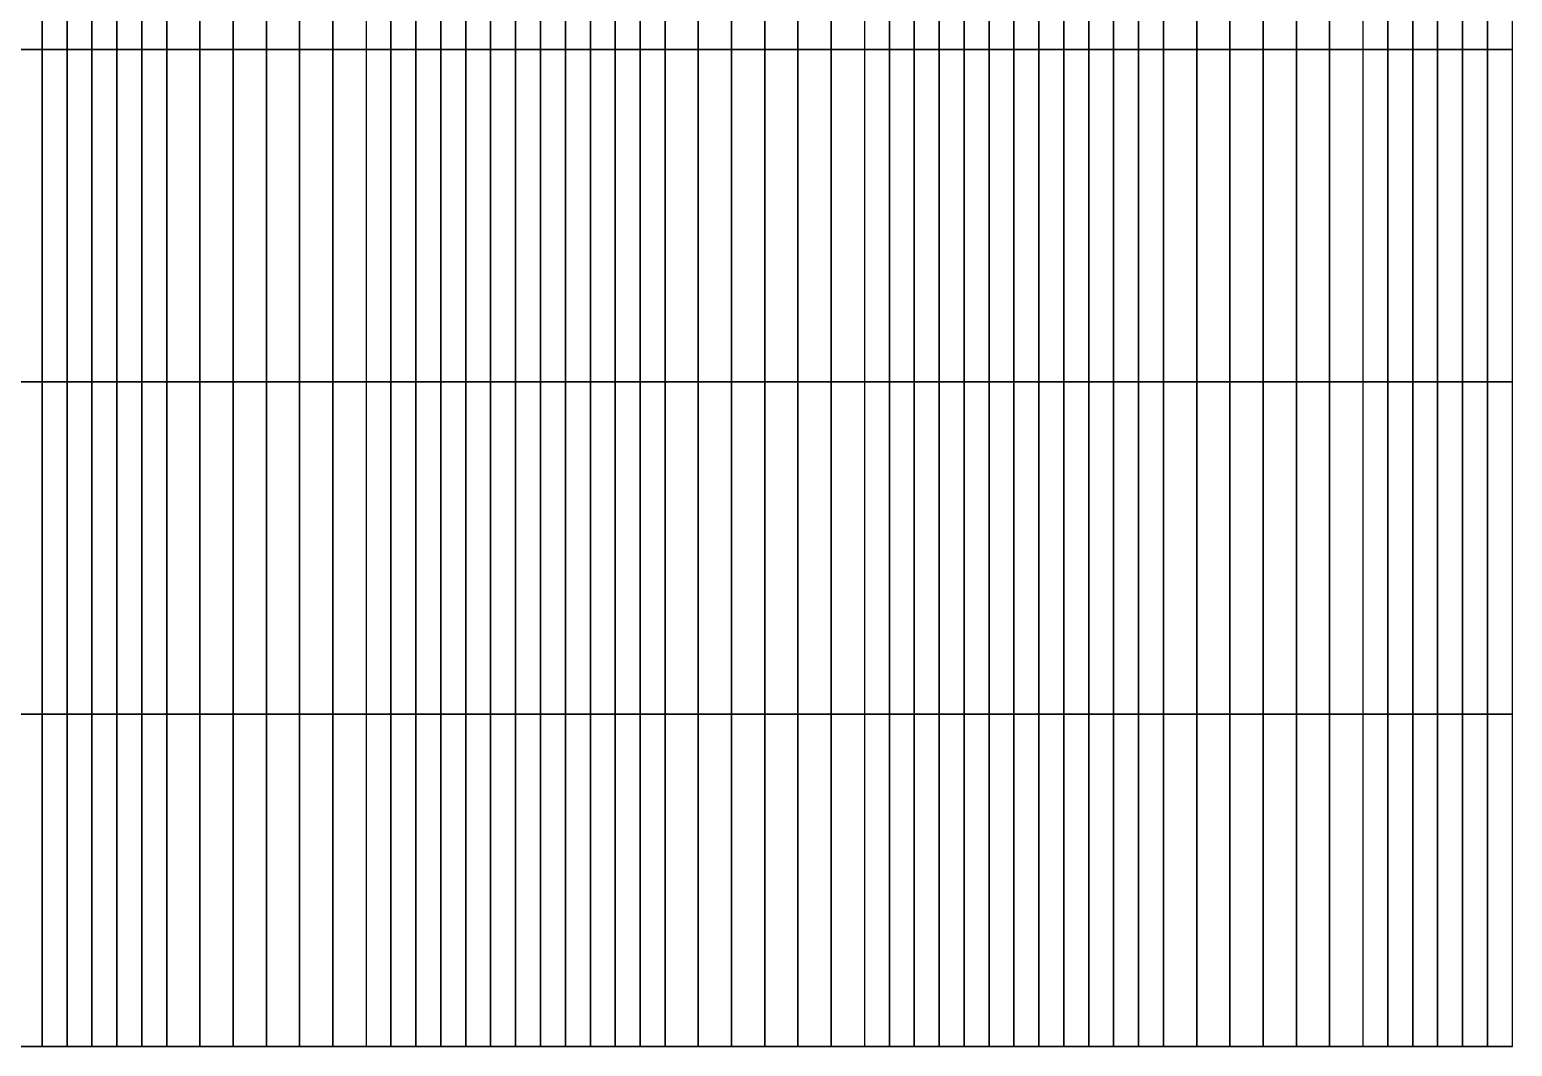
# Model space of a CAD drawing. Header units: inches. Extents: x 25.3 to 50.3, y 51 to 71.
# Drawn here: x 35.47 to 50.34, y 50.98 to 61.18 of the extents above; entities that cross this region are included whole.
import ezdxf

# ---------------------------------------------------------------- set-up
doc = ezdxf.new("R2010")
doc.units = ezdxf.units.IN
doc.header["$MEASUREMENT"] = 0
for name, color, linetype in [('Beam', 2, 'Continuous'), ('Col', 3, 'Continuous'), ('Dia', 5, 'Continuous'), ('plate', 1, 'Continuous')]:
    doc.layers.add(name, color=color, linetype=linetype)

msp = doc.modelspace()

# ---------------------------------------------------------------- linework, layer by layer
at = {"layer": 'Beam', "extrusion": (1e-16, 1, 4e-16)}
for p, q in [((40.34, 70.98, 12), (40.34, 50.98, 12)), ((45.34, 70.98, 12), (45.34, 50.98, 12))]:
    msp.add_line(p, q, dxfattribs=at)
at = {"layer": 'Beam', "extrusion": (1, -6e-16, 4e-16)}
msp.add_line((50.34, 50.98, 12), (50.34, 70.98, 12), dxfattribs=at)
at = {"layer": 'Col', "extrusion": (4e-16, 1, 7e-16)}
msp.add_line((50.34, 50.98, 6), (50.34, 50.98, 12), dxfattribs=at)
at = {"layer": 'Dia'}
for points in [[(35.34, 50.98, 12), (36.173, 50.98, 12), (36.366, 50.98, 12.169), (35.59, 50.98, 12.169)], [(35.59, 50.98, 12.169), (36.366, 50.98, 12.169), (36.527, 50.98, 12.337), (35.84, 50.98, 12.337)], [(35.84, 50.98, 12.337), (36.527, 50.98, 12.337), (36.673, 50.98, 12.506), (36.09, 50.98, 12.506)], [(36.09, 50.98, 12.506), (36.673, 50.98, 12.506), (36.819, 50.98, 12.675), (36.34, 50.98, 12.675)], [(36.173, 50.98, 12), (37.007, 50.98, 12), (37.111, 50.98, 12.169), (36.366, 50.98, 12.169)], [(36.34, 50.98, 12.675), (36.819, 50.98, 12.675), (36.981, 50.98, 12.843), (36.59, 50.98, 12.843)], [(36.366, 50.98, 12.169), (37.111, 50.98, 12.169), (37.19, 50.98, 12.337), (36.527, 50.98, 12.337)], [(36.527, 50.98, 12.337), (37.19, 50.98, 12.337), (37.257, 50.98, 12.506), (36.673, 50.98, 12.506)], [(36.59, 50.98, 12.843), (36.981, 50.98, 12.843), (37.173, 50.98, 13.012), (36.84, 50.98, 13.012)], [(36.673, 50.98, 12.506), (37.257, 50.98, 12.506), (37.324, 50.98, 12.675), (36.819, 50.98, 12.675)], [(36.819, 50.98, 12.675), (37.324, 50.98, 12.675), (37.403, 50.98, 12.843), (36.981, 50.98, 12.843)], [(36.981, 50.98, 12.843), (37.403, 50.98, 12.843), (37.507, 50.98, 13.012), (37.173, 50.98, 13.012)], [(37.007, 50.98, 12), (37.84, 50.98, 12), (37.84, 50.98, 12.169), (37.111, 50.98, 12.169)], [(37.111, 50.98, 12.169), (37.84, 50.98, 12.169), (37.84, 50.98, 12.337), (37.19, 50.98, 12.337)], [(37.19, 50.98, 12.337), (37.84, 50.98, 12.337), (37.84, 50.98, 12.506), (37.257, 50.98, 12.506)], [(37.257, 50.98, 12.506), (37.84, 50.98, 12.506), (37.84, 50.98, 12.675), (37.324, 50.98, 12.675)], [(37.324, 50.98, 12.675), (37.84, 50.98, 12.675), (37.84, 50.98, 12.843), (37.403, 50.98, 12.843)], [(37.403, 50.98, 12.843), (37.84, 50.98, 12.843), (37.84, 50.98, 13.012), (37.507, 50.98, 13.012)], [(37.84, 50.98, 12), (38.673, 50.98, 12), (38.569, 50.98, 12.169), (37.84, 50.98, 12.169)], [(37.84, 50.98, 12.169), (38.569, 50.98, 12.169), (38.49, 50.98, 12.337), (37.84, 50.98, 12.337)], [(37.84, 50.98, 12.337), (38.49, 50.98, 12.337), (38.423, 50.98, 12.506), (37.84, 50.98, 12.506)], [(37.84, 50.98, 12.506), (38.423, 50.98, 12.506), (38.356, 50.98, 12.675), (37.84, 50.98, 12.675)], [(37.84, 50.98, 12.675), (38.356, 50.98, 12.675), (38.277, 50.98, 12.843), (37.84, 50.98, 12.843)], [(37.84, 50.98, 12.843), (38.277, 50.98, 12.843), (38.173, 50.98, 13.012), (37.84, 50.98, 13.012)], [(38.277, 50.98, 12.843), (38.699, 50.98, 12.843), (38.507, 50.98, 13.012), (38.173, 50.98, 13.012)], [(38.356, 50.98, 12.675), (38.861, 50.98, 12.675), (38.699, 50.98, 12.843), (38.277, 50.98, 12.843)], [(38.423, 50.98, 12.506), (39.007, 50.98, 12.506), (38.861, 50.98, 12.675), (38.356, 50.98, 12.675)], [(38.49, 50.98, 12.337), (39.153, 50.98, 12.337), (39.007, 50.98, 12.506), (38.423, 50.98, 12.506)], [(38.569, 50.98, 12.169), (39.314, 50.98, 12.169), (39.153, 50.98, 12.337), (38.49, 50.98, 12.337)], [(38.699, 50.98, 12.843), (39.09, 50.98, 12.843), (38.84, 50.98, 13.012), (38.507, 50.98, 13.012)], [(38.673, 50.98, 12), (39.507, 50.98, 12), (39.314, 50.98, 12.169), (38.569, 50.98, 12.169)], [(38.861, 50.98, 12.675), (39.34, 50.98, 12.675), (39.09, 50.98, 12.843), (38.699, 50.98, 12.843)], [(39.007, 50.98, 12.506), (39.59, 50.98, 12.506), (39.34, 50.98, 12.675), (38.861, 50.98, 12.675)], [(39.153, 50.98, 12.337), (39.84, 50.98, 12.337), (39.59, 50.98, 12.506), (39.007, 50.98, 12.506)], [(39.314, 50.98, 12.169), (40.09, 50.98, 12.169), (39.84, 50.98, 12.337), (39.153, 50.98, 12.337)], [(39.507, 50.98, 12), (40.34, 50.98, 12), (40.09, 50.98, 12.169), (39.314, 50.98, 12.169)], [(40.34, 50.98, 12), (41.173, 50.98, 12), (41.366, 50.98, 12.169), (40.59, 50.98, 12.169)], [(40.59, 50.98, 12.169), (41.366, 50.98, 12.169), (41.527, 50.98, 12.337), (40.84, 50.98, 12.337)], [(40.84, 50.98, 12.337), (41.527, 50.98, 12.337), (41.673, 50.98, 12.506), (41.09, 50.98, 12.506)], [(41.09, 50.98, 12.506), (41.673, 50.98, 12.506), (41.819, 50.98, 12.675), (41.34, 50.98, 12.675)], [(41.173, 50.98, 12), (42.007, 50.98, 12), (42.111, 50.98, 12.169), (41.366, 50.98, 12.169)], [(41.34, 50.98, 12.675), (41.819, 50.98, 12.675), (41.981, 50.98, 12.843), (41.59, 50.98, 12.843)], [(41.366, 50.98, 12.169), (42.111, 50.98, 12.169), (42.19, 50.98, 12.337), (41.527, 50.98, 12.337)], [(41.527, 50.98, 12.337), (42.19, 50.98, 12.337), (42.257, 50.98, 12.506), (41.673, 50.98, 12.506)], [(41.59, 50.98, 12.843), (41.981, 50.98, 12.843), (42.173, 50.98, 13.012), (41.84, 50.98, 13.012)], [(41.673, 50.98, 12.506), (42.257, 50.98, 12.506), (42.324, 50.98, 12.675), (41.819, 50.98, 12.675)], [(41.819, 50.98, 12.675), (42.324, 50.98, 12.675), (42.403, 50.98, 12.843), (41.981, 50.98, 12.843)], [(41.981, 50.98, 12.843), (42.403, 50.98, 12.843), (42.507, 50.98, 13.012), (42.173, 50.98, 13.012)], [(42.007, 50.98, 12), (42.84, 50.98, 12), (42.84, 50.98, 12.169), (42.111, 50.98, 12.169)], [(42.111, 50.98, 12.169), (42.84, 50.98, 12.169), (42.84, 50.98, 12.337), (42.19, 50.98, 12.337)], [(42.19, 50.98, 12.337), (42.84, 50.98, 12.337), (42.84, 50.98, 12.506), (42.257, 50.98, 12.506)], [(42.257, 50.98, 12.506), (42.84, 50.98, 12.506), (42.84, 50.98, 12.675), (42.324, 50.98, 12.675)], [(42.324, 50.98, 12.675), (42.84, 50.98, 12.675), (42.84, 50.98, 12.843), (42.403, 50.98, 12.843)], [(42.403, 50.98, 12.843), (42.84, 50.98, 12.843), (42.84, 50.98, 13.012), (42.507, 50.98, 13.012)], [(42.84, 50.98, 12), (43.673, 50.98, 12), (43.569, 50.98, 12.169), (42.84, 50.98, 12.169)], [(42.84, 50.98, 12.169), (43.569, 50.98, 12.169), (43.49, 50.98, 12.337), (42.84, 50.98, 12.337)], [(42.84, 50.98, 12.337), (43.49, 50.98, 12.337), (43.423, 50.98, 12.506), (42.84, 50.98, 12.506)], [(42.84, 50.98, 12.506), (43.423, 50.98, 12.506), (43.356, 50.98, 12.675), (42.84, 50.98, 12.675)], [(42.84, 50.98, 12.675), (43.356, 50.98, 12.675), (43.277, 50.98, 12.843), (42.84, 50.98, 12.843)], [(42.84, 50.98, 12.843), (43.277, 50.98, 12.843), (43.173, 50.98, 13.012), (42.84, 50.98, 13.012)], [(43.277, 50.98, 12.843), (43.699, 50.98, 12.843), (43.507, 50.98, 13.012), (43.173, 50.98, 13.012)], [(43.356, 50.98, 12.675), (43.861, 50.98, 12.675), (43.699, 50.98, 12.843), (43.277, 50.98, 12.843)], [(43.423, 50.98, 12.506), (44.007, 50.98, 12.506), (43.861, 50.98, 12.675), (43.356, 50.98, 12.675)], [(43.49, 50.98, 12.337), (44.153, 50.98, 12.337), (44.007, 50.98, 12.506), (43.423, 50.98, 12.506)], [(43.569, 50.98, 12.169), (44.314, 50.98, 12.169), (44.153, 50.98, 12.337), (43.49, 50.98, 12.337)], [(43.699, 50.98, 12.843), (44.09, 50.98, 12.843), (43.84, 50.98, 13.012), (43.507, 50.98, 13.012)], [(43.673, 50.98, 12), (44.507, 50.98, 12), (44.314, 50.98, 12.169), (43.569, 50.98, 12.169)], [(43.861, 50.98, 12.675), (44.34, 50.98, 12.675), (44.09, 50.98, 12.843), (43.699, 50.98, 12.843)], [(44.007, 50.98, 12.506), (44.59, 50.98, 12.506), (44.34, 50.98, 12.675), (43.861, 50.98, 12.675)], [(44.153, 50.98, 12.337), (44.84, 50.98, 12.337), (44.59, 50.98, 12.506), (44.007, 50.98, 12.506)], [(44.314, 50.98, 12.169), (45.09, 50.98, 12.169), (44.84, 50.98, 12.337), (44.153, 50.98, 12.337)], [(44.507, 50.98, 12), (45.34, 50.98, 12), (45.09, 50.98, 12.169), (44.314, 50.98, 12.169)], [(45.34, 50.98, 12), (46.173, 50.98, 12), (46.366, 50.98, 12.169), (45.59, 50.98, 12.169)], [(45.59, 50.98, 12.169), (46.366, 50.98, 12.169), (46.527, 50.98, 12.337), (45.84, 50.98, 12.337)], [(45.84, 50.98, 12.337), (46.527, 50.98, 12.337), (46.673, 50.98, 12.506), (46.09, 50.98, 12.506)], [(46.09, 50.98, 12.506), (46.673, 50.98, 12.506), (46.819, 50.98, 12.675), (46.34, 50.98, 12.675)], [(46.173, 50.98, 12), (47.007, 50.98, 12), (47.111, 50.98, 12.169), (46.366, 50.98, 12.169)], [(46.34, 50.98, 12.675), (46.819, 50.98, 12.675), (46.981, 50.98, 12.843), (46.59, 50.98, 12.843)], [(46.366, 50.98, 12.169), (47.111, 50.98, 12.169), (47.19, 50.98, 12.337), (46.527, 50.98, 12.337)], [(46.527, 50.98, 12.337), (47.19, 50.98, 12.337), (47.257, 50.98, 12.506), (46.673, 50.98, 12.506)], [(46.59, 50.98, 12.843), (46.981, 50.98, 12.843), (47.173, 50.98, 13.012), (46.84, 50.98, 13.012)], [(46.673, 50.98, 12.506), (47.257, 50.98, 12.506), (47.324, 50.98, 12.675), (46.819, 50.98, 12.675)], [(46.819, 50.98, 12.675), (47.324, 50.98, 12.675), (47.403, 50.98, 12.843), (46.981, 50.98, 12.843)], [(46.981, 50.98, 12.843), (47.403, 50.98, 12.843), (47.507, 50.98, 13.012), (47.173, 50.98, 13.012)], [(47.007, 50.98, 12), (47.84, 50.98, 12), (47.84, 50.98, 12.169), (47.111, 50.98, 12.169)], [(47.111, 50.98, 12.169), (47.84, 50.98, 12.169), (47.84, 50.98, 12.337), (47.19, 50.98, 12.337)], [(47.19, 50.98, 12.337), (47.84, 50.98, 12.337), (47.84, 50.98, 12.506), (47.257, 50.98, 12.506)], [(47.257, 50.98, 12.506), (47.84, 50.98, 12.506), (47.84, 50.98, 12.675), (47.324, 50.98, 12.675)], [(47.324, 50.98, 12.675), (47.84, 50.98, 12.675), (47.84, 50.98, 12.843), (47.403, 50.98, 12.843)], [(47.403, 50.98, 12.843), (47.84, 50.98, 12.843), (47.84, 50.98, 13.012), (47.507, 50.98, 13.012)], [(47.84, 50.98, 12), (48.673, 50.98, 12), (48.569, 50.98, 12.169), (47.84, 50.98, 12.169)], [(47.84, 50.98, 12.169), (48.569, 50.98, 12.169), (48.49, 50.98, 12.337), (47.84, 50.98, 12.337)], [(47.84, 50.98, 12.337), (48.49, 50.98, 12.337), (48.423, 50.98, 12.506), (47.84, 50.98, 12.506)], [(47.84, 50.98, 12.506), (48.423, 50.98, 12.506), (48.356, 50.98, 12.675), (47.84, 50.98, 12.675)], [(47.84, 50.98, 12.675), (48.356, 50.98, 12.675), (48.277, 50.98, 12.843), (47.84, 50.98, 12.843)], [(47.84, 50.98, 12.843), (48.277, 50.98, 12.843), (48.173, 50.98, 13.012), (47.84, 50.98, 13.012)], [(48.277, 50.98, 12.843), (48.699, 50.98, 12.843), (48.507, 50.98, 13.012), (48.173, 50.98, 13.012)], [(48.356, 50.98, 12.675), (48.861, 50.98, 12.675), (48.699, 50.98, 12.843), (48.277, 50.98, 12.843)], [(48.423, 50.98, 12.506), (49.007, 50.98, 12.506), (48.861, 50.98, 12.675), (48.356, 50.98, 12.675)], [(48.49, 50.98, 12.337), (49.153, 50.98, 12.337), (49.007, 50.98, 12.506), (48.423, 50.98, 12.506)], [(48.569, 50.98, 12.169), (49.314, 50.98, 12.169), (49.153, 50.98, 12.337), (48.49, 50.98, 12.337)], [(48.699, 50.98, 12.843), (49.09, 50.98, 12.843), (48.84, 50.98, 13.012), (48.507, 50.98, 13.012)], [(48.673, 50.98, 12), (49.507, 50.98, 12), (49.314, 50.98, 12.169), (48.569, 50.98, 12.169)], [(48.861, 50.98, 12.675), (49.34, 50.98, 12.675), (49.09, 50.98, 12.843), (48.699, 50.98, 12.843)], [(49.007, 50.98, 12.506), (49.59, 50.98, 12.506), (49.34, 50.98, 12.675), (48.861, 50.98, 12.675)], [(49.153, 50.98, 12.337), (49.84, 50.98, 12.337), (49.59, 50.98, 12.506), (49.007, 50.98, 12.506)], [(49.314, 50.98, 12.169), (50.09, 50.98, 12.169), (49.84, 50.98, 12.337), (49.153, 50.98, 12.337)], [(49.507, 50.98, 12), (50.34, 50.98, 12), (50.09, 50.98, 12.169), (49.314, 50.98, 12.169)]]:
    msp.add_3dface(points, dxfattribs=at)
at = {"layer": 'plate'}
for points in [[(35.59, 64.313, 12.169), (35.59, 60.98, 12.169), (35.34, 60.98, 12), (35.34, 64.313, 12)], [(35.84, 64.313, 12.337), (35.84, 60.98, 12.337), (35.59, 60.98, 12.169), (35.59, 64.313, 12.169)], [(36.09, 64.313, 12.506), (36.09, 60.98, 12.506), (35.84, 60.98, 12.337), (35.84, 64.313, 12.337)], [(36.34, 64.313, 12.675), (36.34, 60.98, 12.675), (36.09, 60.98, 12.506), (36.09, 64.313, 12.506)], [(36.59, 64.313, 12.843), (36.59, 60.98, 12.843), (36.34, 60.98, 12.675), (36.34, 64.313, 12.675)], [(36.84, 64.313, 13.012), (36.84, 60.98, 13.012), (36.59, 60.98, 12.843), (36.59, 64.313, 12.843)], [(37.173, 64.313, 13.012), (37.173, 60.98, 13.012), (36.84, 60.98, 13.012), (36.84, 64.313, 13.012)], [(37.507, 64.313, 13.012), (37.507, 60.98, 13.012), (37.173, 60.98, 13.012), (37.173, 64.313, 13.012)], [(37.84, 64.313, 13.012), (37.84, 60.98, 13.012), (37.507, 60.98, 13.012), (37.507, 64.313, 13.012)], [(38.173, 64.313, 13.012), (38.173, 60.98, 13.012), (37.84, 60.98, 13.012), (37.84, 64.313, 13.012)], [(38.507, 64.313, 13.012), (38.507, 60.98, 13.012), (38.173, 60.98, 13.012), (38.173, 64.313, 13.012)], [(38.84, 64.313, 13.012), (38.84, 60.98, 13.012), (38.507, 60.98, 13.012), (38.507, 64.313, 13.012)], [(38.84, 64.313, 13.012), (38.84, 60.98, 13.012), (39.09, 60.98, 12.843), (39.09, 64.313, 12.843)], [(39.09, 64.313, 12.843), (39.09, 60.98, 12.843), (39.34, 60.98, 12.675), (39.34, 64.313, 12.675)], [(39.34, 64.313, 12.675), (39.34, 60.98, 12.675), (39.59, 60.98, 12.506), (39.59, 64.313, 12.506)], [(39.59, 64.313, 12.506), (39.59, 60.98, 12.506), (39.84, 60.98, 12.337), (39.84, 64.313, 12.337)], [(39.84, 64.313, 12.337), (39.84, 60.98, 12.337), (40.09, 60.98, 12.169), (40.09, 64.313, 12.169)], [(40.09, 64.313, 12.169), (40.09, 60.98, 12.169), (40.34, 60.98, 12), (40.34, 64.313, 12)], [(40.59, 64.313, 12.169), (40.59, 60.98, 12.169), (40.34, 60.98, 12), (40.34, 64.313, 12)], [(40.84, 64.313, 12.337), (40.84, 60.98, 12.337), (40.59, 60.98, 12.169), (40.59, 64.313, 12.169)], [(41.09, 64.313, 12.506), (41.09, 60.98, 12.506), (40.84, 60.98, 12.337), (40.84, 64.313, 12.337)], [(41.34, 64.313, 12.675), (41.34, 60.98, 12.675), (41.09, 60.98, 12.506), (41.09, 64.313, 12.506)], [(41.59, 64.313, 12.843), (41.59, 60.98, 12.843), (41.34, 60.98, 12.675), (41.34, 64.313, 12.675)], [(41.84, 64.313, 13.012), (41.84, 60.98, 13.012), (41.59, 60.98, 12.843), (41.59, 64.313, 12.843)], [(42.173, 64.313, 13.012), (42.173, 60.98, 13.012), (41.84, 60.98, 13.012), (41.84, 64.313, 13.012)], [(42.507, 64.313, 13.012), (42.507, 60.98, 13.012), (42.173, 60.98, 13.012), (42.173, 64.313, 13.012)], [(42.84, 64.313, 13.012), (42.84, 60.98, 13.012), (42.507, 60.98, 13.012), (42.507, 64.313, 13.012)], [(43.173, 64.313, 13.012), (43.173, 60.98, 13.012), (42.84, 60.98, 13.012), (42.84, 64.313, 13.012)], [(43.507, 64.313, 13.012), (43.507, 60.98, 13.012), (43.173, 60.98, 13.012), (43.173, 64.313, 13.012)], [(43.84, 64.313, 13.012), (43.84, 60.98, 13.012), (43.507, 60.98, 13.012), (43.507, 64.313, 13.012)], [(43.84, 64.313, 13.012), (43.84, 60.98, 13.012), (44.09, 60.98, 12.843), (44.09, 64.313, 12.843)], [(44.09, 64.313, 12.843), (44.09, 60.98, 12.843), (44.34, 60.98, 12.675), (44.34, 64.313, 12.675)], [(44.34, 64.313, 12.675), (44.34, 60.98, 12.675), (44.59, 60.98, 12.506), (44.59, 64.313, 12.506)], [(44.59, 64.313, 12.506), (44.59, 60.98, 12.506), (44.84, 60.98, 12.337), (44.84, 64.313, 12.337)], [(44.84, 64.313, 12.337), (44.84, 60.98, 12.337), (45.09, 60.98, 12.169), (45.09, 64.313, 12.169)], [(45.09, 64.313, 12.169), (45.09, 60.98, 12.169), (45.34, 60.98, 12), (45.34, 64.313, 12)], [(45.59, 64.313, 12.169), (45.59, 60.98, 12.169), (45.34, 60.98, 12), (45.34, 64.313, 12)], [(45.84, 64.313, 12.337), (45.84, 60.98, 12.337), (45.59, 60.98, 12.169), (45.59, 64.313, 12.169)], [(46.09, 64.313, 12.506), (46.09, 60.98, 12.506), (45.84, 60.98, 12.337), (45.84, 64.313, 12.337)], [(46.34, 64.313, 12.675), (46.34, 60.98, 12.675), (46.09, 60.98, 12.506), (46.09, 64.313, 12.506)], [(46.59, 64.313, 12.843), (46.59, 60.98, 12.843), (46.34, 60.98, 12.675), (46.34, 64.313, 12.675)], [(46.84, 64.313, 13.012), (46.84, 60.98, 13.012), (46.59, 60.98, 12.843), (46.59, 64.313, 12.843)], [(47.173, 64.313, 13.012), (47.173, 60.98, 13.012), (46.84, 60.98, 13.012), (46.84, 64.313, 13.012)], [(47.507, 64.313, 13.012), (47.507, 60.98, 13.012), (47.173, 60.98, 13.012), (47.173, 64.313, 13.012)], [(47.84, 64.313, 13.012), (47.84, 60.98, 13.012), (47.507, 60.98, 13.012), (47.507, 64.313, 13.012)], [(48.173, 64.313, 13.012), (48.173, 60.98, 13.012), (47.84, 60.98, 13.012), (47.84, 64.313, 13.012)], [(48.507, 64.313, 13.012), (48.507, 60.98, 13.012), (48.173, 60.98, 13.012), (48.173, 64.313, 13.012)], [(48.84, 64.313, 13.012), (48.84, 60.98, 13.012), (48.507, 60.98, 13.012), (48.507, 64.313, 13.012)], [(48.84, 64.313, 13.012), (48.84, 60.98, 13.012), (49.09, 60.98, 12.843), (49.09, 64.313, 12.843)], [(49.09, 64.313, 12.843), (49.09, 60.98, 12.843), (49.34, 60.98, 12.675), (49.34, 64.313, 12.675)], [(49.34, 64.313, 12.675), (49.34, 60.98, 12.675), (49.59, 60.98, 12.506), (49.59, 64.313, 12.506)], [(49.59, 64.313, 12.506), (49.59, 60.98, 12.506), (49.84, 60.98, 12.337), (49.84, 64.313, 12.337)], [(49.84, 64.313, 12.337), (49.84, 60.98, 12.337), (50.09, 60.98, 12.169), (50.09, 64.313, 12.169)], [(50.09, 64.313, 12.169), (50.09, 60.98, 12.169), (50.34, 60.98, 12), (50.34, 64.313, 12)], [(35.59, 60.98, 12.169), (35.59, 57.647, 12.169), (35.34, 57.647, 12), (35.34, 60.98, 12)], [(35.84, 60.98, 12.337), (35.84, 57.647, 12.337), (35.59, 57.647, 12.169), (35.59, 60.98, 12.169)], [(36.09, 60.98, 12.506), (36.09, 57.647, 12.506), (35.84, 57.647, 12.337), (35.84, 60.98, 12.337)], [(36.34, 60.98, 12.675), (36.34, 57.647, 12.675), (36.09, 57.647, 12.506), (36.09, 60.98, 12.506)], [(36.59, 60.98, 12.843), (36.59, 57.647, 12.843), (36.34, 57.647, 12.675), (36.34, 60.98, 12.675)], [(36.84, 60.98, 13.012), (36.84, 57.647, 13.012), (36.59, 57.647, 12.843), (36.59, 60.98, 12.843)], [(37.173, 60.98, 13.012), (37.173, 57.647, 13.012), (36.84, 57.647, 13.012), (36.84, 60.98, 13.012)], [(37.507, 60.98, 13.012), (37.507, 57.647, 13.012), (37.173, 57.647, 13.012), (37.173, 60.98, 13.012)], [(37.84, 60.98, 13.012), (37.84, 57.647, 13.012), (37.507, 57.647, 13.012), (37.507, 60.98, 13.012)], [(38.173, 60.98, 13.012), (38.173, 57.647, 13.012), (37.84, 57.647, 13.012), (37.84, 60.98, 13.012)], [(38.507, 60.98, 13.012), (38.507, 57.647, 13.012), (38.173, 57.647, 13.012), (38.173, 60.98, 13.012)], [(38.84, 60.98, 13.012), (38.84, 57.647, 13.012), (38.507, 57.647, 13.012), (38.507, 60.98, 13.012)], [(38.84, 60.98, 13.012), (38.84, 57.647, 13.012), (39.09, 57.647, 12.843), (39.09, 60.98, 12.843)], [(39.09, 60.98, 12.843), (39.09, 57.647, 12.843), (39.34, 57.647, 12.675), (39.34, 60.98, 12.675)], [(39.34, 60.98, 12.675), (39.34, 57.647, 12.675), (39.59, 57.647, 12.506), (39.59, 60.98, 12.506)], [(39.59, 60.98, 12.506), (39.59, 57.647, 12.506), (39.84, 57.647, 12.337), (39.84, 60.98, 12.337)], [(39.84, 60.98, 12.337), (39.84, 57.647, 12.337), (40.09, 57.647, 12.169), (40.09, 60.98, 12.169)], [(40.09, 60.98, 12.169), (40.09, 57.647, 12.169), (40.34, 57.647, 12), (40.34, 60.98, 12)], [(40.59, 60.98, 12.169), (40.59, 57.647, 12.169), (40.34, 57.647, 12), (40.34, 60.98, 12)], [(40.84, 60.98, 12.337), (40.84, 57.647, 12.337), (40.59, 57.647, 12.169), (40.59, 60.98, 12.169)], [(41.09, 60.98, 12.506), (41.09, 57.647, 12.506), (40.84, 57.647, 12.337), (40.84, 60.98, 12.337)], [(41.34, 60.98, 12.675), (41.34, 57.647, 12.675), (41.09, 57.647, 12.506), (41.09, 60.98, 12.506)], [(41.59, 60.98, 12.843), (41.59, 57.647, 12.843), (41.34, 57.647, 12.675), (41.34, 60.98, 12.675)], [(41.84, 60.98, 13.012), (41.84, 57.647, 13.012), (41.59, 57.647, 12.843), (41.59, 60.98, 12.843)], [(42.173, 60.98, 13.012), (42.173, 57.647, 13.012), (41.84, 57.647, 13.012), (41.84, 60.98, 13.012)], [(42.507, 60.98, 13.012), (42.507, 57.647, 13.012), (42.173, 57.647, 13.012), (42.173, 60.98, 13.012)], [(42.84, 60.98, 13.012), (42.84, 57.647, 13.012), (42.507, 57.647, 13.012), (42.507, 60.98, 13.012)], [(43.173, 60.98, 13.012), (43.173, 57.647, 13.012), (42.84, 57.647, 13.012), (42.84, 60.98, 13.012)], [(43.507, 60.98, 13.012), (43.507, 57.647, 13.012), (43.173, 57.647, 13.012), (43.173, 60.98, 13.012)], [(43.84, 60.98, 13.012), (43.84, 57.647, 13.012), (43.507, 57.647, 13.012), (43.507, 60.98, 13.012)], [(43.84, 60.98, 13.012), (43.84, 57.647, 13.012), (44.09, 57.647, 12.843), (44.09, 60.98, 12.843)], [(44.09, 60.98, 12.843), (44.09, 57.647, 12.843), (44.34, 57.647, 12.675), (44.34, 60.98, 12.675)], [(44.34, 60.98, 12.675), (44.34, 57.647, 12.675), (44.59, 57.647, 12.506), (44.59, 60.98, 12.506)], [(44.59, 60.98, 12.506), (44.59, 57.647, 12.506), (44.84, 57.647, 12.337), (44.84, 60.98, 12.337)], [(44.84, 60.98, 12.337), (44.84, 57.647, 12.337), (45.09, 57.647, 12.169), (45.09, 60.98, 12.169)], [(45.09, 60.98, 12.169), (45.09, 57.647, 12.169), (45.34, 57.647, 12), (45.34, 60.98, 12)], [(45.59, 60.98, 12.169), (45.59, 57.647, 12.169), (45.34, 57.647, 12), (45.34, 60.98, 12)], [(45.84, 60.98, 12.337), (45.84, 57.647, 12.337), (45.59, 57.647, 12.169), (45.59, 60.98, 12.169)], [(46.09, 60.98, 12.506), (46.09, 57.647, 12.506), (45.84, 57.647, 12.337), (45.84, 60.98, 12.337)], [(46.34, 60.98, 12.675), (46.34, 57.647, 12.675), (46.09, 57.647, 12.506), (46.09, 60.98, 12.506)], [(46.59, 60.98, 12.843), (46.59, 57.647, 12.843), (46.34, 57.647, 12.675), (46.34, 60.98, 12.675)], [(46.84, 60.98, 13.012), (46.84, 57.647, 13.012), (46.59, 57.647, 12.843), (46.59, 60.98, 12.843)], [(47.173, 60.98, 13.012), (47.173, 57.647, 13.012), (46.84, 57.647, 13.012), (46.84, 60.98, 13.012)], [(47.507, 60.98, 13.012), (47.507, 57.647, 13.012), (47.173, 57.647, 13.012), (47.173, 60.98, 13.012)], [(47.84, 60.98, 13.012), (47.84, 57.647, 13.012), (47.507, 57.647, 13.012), (47.507, 60.98, 13.012)], [(48.173, 60.98, 13.012), (48.173, 57.647, 13.012), (47.84, 57.647, 13.012), (47.84, 60.98, 13.012)], [(48.507, 60.98, 13.012), (48.507, 57.647, 13.012), (48.173, 57.647, 13.012), (48.173, 60.98, 13.012)], [(48.84, 60.98, 13.012), (48.84, 57.647, 13.012), (48.507, 57.647, 13.012), (48.507, 60.98, 13.012)], [(48.84, 60.98, 13.012), (48.84, 57.647, 13.012), (49.09, 57.647, 12.843), (49.09, 60.98, 12.843)], [(49.09, 60.98, 12.843), (49.09, 57.647, 12.843), (49.34, 57.647, 12.675), (49.34, 60.98, 12.675)], [(49.34, 60.98, 12.675), (49.34, 57.647, 12.675), (49.59, 57.647, 12.506), (49.59, 60.98, 12.506)], [(49.59, 60.98, 12.506), (49.59, 57.647, 12.506), (49.84, 57.647, 12.337), (49.84, 60.98, 12.337)], [(49.84, 60.98, 12.337), (49.84, 57.647, 12.337), (50.09, 57.647, 12.169), (50.09, 60.98, 12.169)], [(50.09, 60.98, 12.169), (50.09, 57.647, 12.169), (50.34, 57.647, 12), (50.34, 60.98, 12)], [(35.59, 57.647, 12.169), (35.59, 54.313, 12.169), (35.34, 54.313, 12), (35.34, 57.647, 12)], [(35.84, 57.647, 12.337), (35.84, 54.313, 12.337), (35.59, 54.313, 12.169), (35.59, 57.647, 12.169)], [(36.09, 57.647, 12.506), (36.09, 54.313, 12.506), (35.84, 54.313, 12.337), (35.84, 57.647, 12.337)], [(36.34, 57.647, 12.675), (36.34, 54.313, 12.675), (36.09, 54.313, 12.506), (36.09, 57.647, 12.506)], [(36.59, 57.647, 12.843), (36.59, 54.313, 12.843), (36.34, 54.313, 12.675), (36.34, 57.647, 12.675)], [(36.84, 57.647, 13.012), (36.84, 54.313, 13.012), (36.59, 54.313, 12.843), (36.59, 57.647, 12.843)], [(37.173, 57.647, 13.012), (37.173, 54.313, 13.012), (36.84, 54.313, 13.012), (36.84, 57.647, 13.012)], [(37.507, 57.647, 13.012), (37.507, 54.313, 13.012), (37.173, 54.313, 13.012), (37.173, 57.647, 13.012)], [(37.84, 57.647, 13.012), (37.84, 54.313, 13.012), (37.507, 54.313, 13.012), (37.507, 57.647, 13.012)], [(38.173, 57.647, 13.012), (38.173, 54.313, 13.012), (37.84, 54.313, 13.012), (37.84, 57.647, 13.012)], [(38.507, 57.647, 13.012), (38.507, 54.313, 13.012), (38.173, 54.313, 13.012), (38.173, 57.647, 13.012)], [(38.84, 57.647, 13.012), (38.84, 54.313, 13.012), (38.507, 54.313, 13.012), (38.507, 57.647, 13.012)], [(38.84, 57.647, 13.012), (38.84, 54.313, 13.012), (39.09, 54.313, 12.843), (39.09, 57.647, 12.843)], [(39.09, 57.647, 12.843), (39.09, 54.313, 12.843), (39.34, 54.313, 12.675), (39.34, 57.647, 12.675)], [(39.34, 57.647, 12.675), (39.34, 54.313, 12.675), (39.59, 54.313, 12.506), (39.59, 57.647, 12.506)], [(39.59, 57.647, 12.506), (39.59, 54.313, 12.506), (39.84, 54.313, 12.337), (39.84, 57.647, 12.337)], [(39.84, 57.647, 12.337), (39.84, 54.313, 12.337), (40.09, 54.313, 12.169), (40.09, 57.647, 12.169)], [(40.09, 57.647, 12.169), (40.09, 54.313, 12.169), (40.34, 54.313, 12), (40.34, 57.647, 12)], [(40.59, 57.647, 12.169), (40.59, 54.313, 12.169), (40.34, 54.313, 12), (40.34, 57.647, 12)], [(40.84, 57.647, 12.337), (40.84, 54.313, 12.337), (40.59, 54.313, 12.169), (40.59, 57.647, 12.169)], [(41.09, 57.647, 12.506), (41.09, 54.313, 12.506), (40.84, 54.313, 12.337), (40.84, 57.647, 12.337)], [(41.34, 57.647, 12.675), (41.34, 54.313, 12.675), (41.09, 54.313, 12.506), (41.09, 57.647, 12.506)], [(41.59, 57.647, 12.843), (41.59, 54.313, 12.843), (41.34, 54.313, 12.675), (41.34, 57.647, 12.675)], [(41.84, 57.647, 13.012), (41.84, 54.313, 13.012), (41.59, 54.313, 12.843), (41.59, 57.647, 12.843)], [(42.173, 57.647, 13.012), (42.173, 54.313, 13.012), (41.84, 54.313, 13.012), (41.84, 57.647, 13.012)], [(42.507, 57.647, 13.012), (42.507, 54.313, 13.012), (42.173, 54.313, 13.012), (42.173, 57.647, 13.012)], [(42.84, 57.647, 13.012), (42.84, 54.313, 13.012), (42.507, 54.313, 13.012), (42.507, 57.647, 13.012)], [(43.173, 57.647, 13.012), (43.173, 54.313, 13.012), (42.84, 54.313, 13.012), (42.84, 57.647, 13.012)], [(43.507, 57.647, 13.012), (43.507, 54.313, 13.012), (43.173, 54.313, 13.012), (43.173, 57.647, 13.012)], [(43.84, 57.647, 13.012), (43.84, 54.313, 13.012), (43.507, 54.313, 13.012), (43.507, 57.647, 13.012)], [(43.84, 57.647, 13.012), (43.84, 54.313, 13.012), (44.09, 54.313, 12.843), (44.09, 57.647, 12.843)], [(44.09, 57.647, 12.843), (44.09, 54.313, 12.843), (44.34, 54.313, 12.675), (44.34, 57.647, 12.675)], [(44.34, 57.647, 12.675), (44.34, 54.313, 12.675), (44.59, 54.313, 12.506), (44.59, 57.647, 12.506)], [(44.59, 57.647, 12.506), (44.59, 54.313, 12.506), (44.84, 54.313, 12.337), (44.84, 57.647, 12.337)], [(44.84, 57.647, 12.337), (44.84, 54.313, 12.337), (45.09, 54.313, 12.169), (45.09, 57.647, 12.169)], [(45.09, 57.647, 12.169), (45.09, 54.313, 12.169), (45.34, 54.313, 12), (45.34, 57.647, 12)], [(45.59, 57.647, 12.169), (45.59, 54.313, 12.169), (45.34, 54.313, 12), (45.34, 57.647, 12)], [(45.84, 57.647, 12.337), (45.84, 54.313, 12.337), (45.59, 54.313, 12.169), (45.59, 57.647, 12.169)], [(46.09, 57.647, 12.506), (46.09, 54.313, 12.506), (45.84, 54.313, 12.337), (45.84, 57.647, 12.337)], [(46.34, 57.647, 12.675), (46.34, 54.313, 12.675), (46.09, 54.313, 12.506), (46.09, 57.647, 12.506)], [(46.59, 57.647, 12.843), (46.59, 54.313, 12.843), (46.34, 54.313, 12.675), (46.34, 57.647, 12.675)], [(46.84, 57.647, 13.012), (46.84, 54.313, 13.012), (46.59, 54.313, 12.843), (46.59, 57.647, 12.843)], [(47.173, 57.647, 13.012), (47.173, 54.313, 13.012), (46.84, 54.313, 13.012), (46.84, 57.647, 13.012)], [(47.507, 57.647, 13.012), (47.507, 54.313, 13.012), (47.173, 54.313, 13.012), (47.173, 57.647, 13.012)], [(47.84, 57.647, 13.012), (47.84, 54.313, 13.012), (47.507, 54.313, 13.012), (47.507, 57.647, 13.012)], [(48.173, 57.647, 13.012), (48.173, 54.313, 13.012), (47.84, 54.313, 13.012), (47.84, 57.647, 13.012)], [(48.507, 57.647, 13.012), (48.507, 54.313, 13.012), (48.173, 54.313, 13.012), (48.173, 57.647, 13.012)], [(48.84, 57.647, 13.012), (48.84, 54.313, 13.012), (48.507, 54.313, 13.012), (48.507, 57.647, 13.012)], [(48.84, 57.647, 13.012), (48.84, 54.313, 13.012), (49.09, 54.313, 12.843), (49.09, 57.647, 12.843)], [(49.09, 57.647, 12.843), (49.09, 54.313, 12.843), (49.34, 54.313, 12.675), (49.34, 57.647, 12.675)], [(49.34, 57.647, 12.675), (49.34, 54.313, 12.675), (49.59, 54.313, 12.506), (49.59, 57.647, 12.506)], [(49.59, 57.647, 12.506), (49.59, 54.313, 12.506), (49.84, 54.313, 12.337), (49.84, 57.647, 12.337)], [(49.84, 57.647, 12.337), (49.84, 54.313, 12.337), (50.09, 54.313, 12.169), (50.09, 57.647, 12.169)], [(50.09, 57.647, 12.169), (50.09, 54.313, 12.169), (50.34, 54.313, 12), (50.34, 57.647, 12)], [(35.59, 54.313, 12.169), (35.59, 50.98, 12.169), (35.34, 50.98, 12), (35.34, 54.313, 12)], [(35.84, 54.313, 12.337), (35.84, 50.98, 12.337), (35.59, 50.98, 12.169), (35.59, 54.313, 12.169)], [(36.09, 54.313, 12.506), (36.09, 50.98, 12.506), (35.84, 50.98, 12.337), (35.84, 54.313, 12.337)], [(36.34, 54.313, 12.675), (36.34, 50.98, 12.675), (36.09, 50.98, 12.506), (36.09, 54.313, 12.506)], [(36.59, 54.313, 12.843), (36.59, 50.98, 12.843), (36.34, 50.98, 12.675), (36.34, 54.313, 12.675)], [(36.84, 54.313, 13.012), (36.84, 50.98, 13.012), (36.59, 50.98, 12.843), (36.59, 54.313, 12.843)], [(37.173, 54.313, 13.012), (37.173, 50.98, 13.012), (36.84, 50.98, 13.012), (36.84, 54.313, 13.012)], [(37.507, 54.313, 13.012), (37.507, 50.98, 13.012), (37.173, 50.98, 13.012), (37.173, 54.313, 13.012)], [(37.84, 54.313, 13.012), (37.84, 50.98, 13.012), (37.507, 50.98, 13.012), (37.507, 54.313, 13.012)], [(38.173, 54.313, 13.012), (38.173, 50.98, 13.012), (37.84, 50.98, 13.012), (37.84, 54.313, 13.012)], [(38.507, 54.313, 13.012), (38.507, 50.98, 13.012), (38.173, 50.98, 13.012), (38.173, 54.313, 13.012)], [(38.84, 54.313, 13.012), (38.84, 50.98, 13.012), (38.507, 50.98, 13.012), (38.507, 54.313, 13.012)], [(38.84, 54.313, 13.012), (38.84, 50.98, 13.012), (39.09, 50.98, 12.843), (39.09, 54.313, 12.843)], [(39.09, 54.313, 12.843), (39.09, 50.98, 12.843), (39.34, 50.98, 12.675), (39.34, 54.313, 12.675)], [(39.34, 54.313, 12.675), (39.34, 50.98, 12.675), (39.59, 50.98, 12.506), (39.59, 54.313, 12.506)], [(39.59, 54.313, 12.506), (39.59, 50.98, 12.506), (39.84, 50.98, 12.337), (39.84, 54.313, 12.337)], [(39.84, 54.313, 12.337), (39.84, 50.98, 12.337), (40.09, 50.98, 12.169), (40.09, 54.313, 12.169)], [(40.09, 54.313, 12.169), (40.09, 50.98, 12.169), (40.34, 50.98, 12), (40.34, 54.313, 12)], [(40.59, 54.313, 12.169), (40.59, 50.98, 12.169), (40.34, 50.98, 12), (40.34, 54.313, 12)], [(40.84, 54.313, 12.337), (40.84, 50.98, 12.337), (40.59, 50.98, 12.169), (40.59, 54.313, 12.169)], [(41.09, 54.313, 12.506), (41.09, 50.98, 12.506), (40.84, 50.98, 12.337), (40.84, 54.313, 12.337)], [(41.34, 54.313, 12.675), (41.34, 50.98, 12.675), (41.09, 50.98, 12.506), (41.09, 54.313, 12.506)], [(41.59, 54.313, 12.843), (41.59, 50.98, 12.843), (41.34, 50.98, 12.675), (41.34, 54.313, 12.675)], [(41.84, 54.313, 13.012), (41.84, 50.98, 13.012), (41.59, 50.98, 12.843), (41.59, 54.313, 12.843)], [(42.173, 54.313, 13.012), (42.173, 50.98, 13.012), (41.84, 50.98, 13.012), (41.84, 54.313, 13.012)], [(42.507, 54.313, 13.012), (42.507, 50.98, 13.012), (42.173, 50.98, 13.012), (42.173, 54.313, 13.012)], [(42.84, 54.313, 13.012), (42.84, 50.98, 13.012), (42.507, 50.98, 13.012), (42.507, 54.313, 13.012)], [(43.173, 54.313, 13.012), (43.173, 50.98, 13.012), (42.84, 50.98, 13.012), (42.84, 54.313, 13.012)], [(43.507, 54.313, 13.012), (43.507, 50.98, 13.012), (43.173, 50.98, 13.012), (43.173, 54.313, 13.012)], [(43.84, 54.313, 13.012), (43.84, 50.98, 13.012), (43.507, 50.98, 13.012), (43.507, 54.313, 13.012)], [(43.84, 54.313, 13.012), (43.84, 50.98, 13.012), (44.09, 50.98, 12.843), (44.09, 54.313, 12.843)], [(44.09, 54.313, 12.843), (44.09, 50.98, 12.843), (44.34, 50.98, 12.675), (44.34, 54.313, 12.675)], [(44.34, 54.313, 12.675), (44.34, 50.98, 12.675), (44.59, 50.98, 12.506), (44.59, 54.313, 12.506)], [(44.59, 54.313, 12.506), (44.59, 50.98, 12.506), (44.84, 50.98, 12.337), (44.84, 54.313, 12.337)], [(44.84, 54.313, 12.337), (44.84, 50.98, 12.337), (45.09, 50.98, 12.169), (45.09, 54.313, 12.169)], [(45.09, 54.313, 12.169), (45.09, 50.98, 12.169), (45.34, 50.98, 12), (45.34, 54.313, 12)], [(45.59, 54.313, 12.169), (45.59, 50.98, 12.169), (45.34, 50.98, 12), (45.34, 54.313, 12)], [(45.84, 54.313, 12.337), (45.84, 50.98, 12.337), (45.59, 50.98, 12.169), (45.59, 54.313, 12.169)], [(46.09, 54.313, 12.506), (46.09, 50.98, 12.506), (45.84, 50.98, 12.337), (45.84, 54.313, 12.337)], [(46.34, 54.313, 12.675), (46.34, 50.98, 12.675), (46.09, 50.98, 12.506), (46.09, 54.313, 12.506)], [(46.59, 54.313, 12.843), (46.59, 50.98, 12.843), (46.34, 50.98, 12.675), (46.34, 54.313, 12.675)], [(46.84, 54.313, 13.012), (46.84, 50.98, 13.012), (46.59, 50.98, 12.843), (46.59, 54.313, 12.843)], [(47.173, 54.313, 13.012), (47.173, 50.98, 13.012), (46.84, 50.98, 13.012), (46.84, 54.313, 13.012)], [(47.507, 54.313, 13.012), (47.507, 50.98, 13.012), (47.173, 50.98, 13.012), (47.173, 54.313, 13.012)], [(47.84, 54.313, 13.012), (47.84, 50.98, 13.012), (47.507, 50.98, 13.012), (47.507, 54.313, 13.012)], [(48.173, 54.313, 13.012), (48.173, 50.98, 13.012), (47.84, 50.98, 13.012), (47.84, 54.313, 13.012)], [(48.507, 54.313, 13.012), (48.507, 50.98, 13.012), (48.173, 50.98, 13.012), (48.173, 54.313, 13.012)], [(48.84, 54.313, 13.012), (48.84, 50.98, 13.012), (48.507, 50.98, 13.012), (48.507, 54.313, 13.012)], [(48.84, 54.313, 13.012), (48.84, 50.98, 13.012), (49.09, 50.98, 12.843), (49.09, 54.313, 12.843)], [(49.09, 54.313, 12.843), (49.09, 50.98, 12.843), (49.34, 50.98, 12.675), (49.34, 54.313, 12.675)], [(49.34, 54.313, 12.675), (49.34, 50.98, 12.675), (49.59, 50.98, 12.506), (49.59, 54.313, 12.506)], [(49.59, 54.313, 12.506), (49.59, 50.98, 12.506), (49.84, 50.98, 12.337), (49.84, 54.313, 12.337)], [(49.84, 54.313, 12.337), (49.84, 50.98, 12.337), (50.09, 50.98, 12.169), (50.09, 54.313, 12.169)], [(50.09, 54.313, 12.169), (50.09, 50.98, 12.169), (50.34, 50.98, 12), (50.34, 54.313, 12)]]:
    msp.add_3dface(points, dxfattribs=at)

doc.saveas('drawing.dxf')
